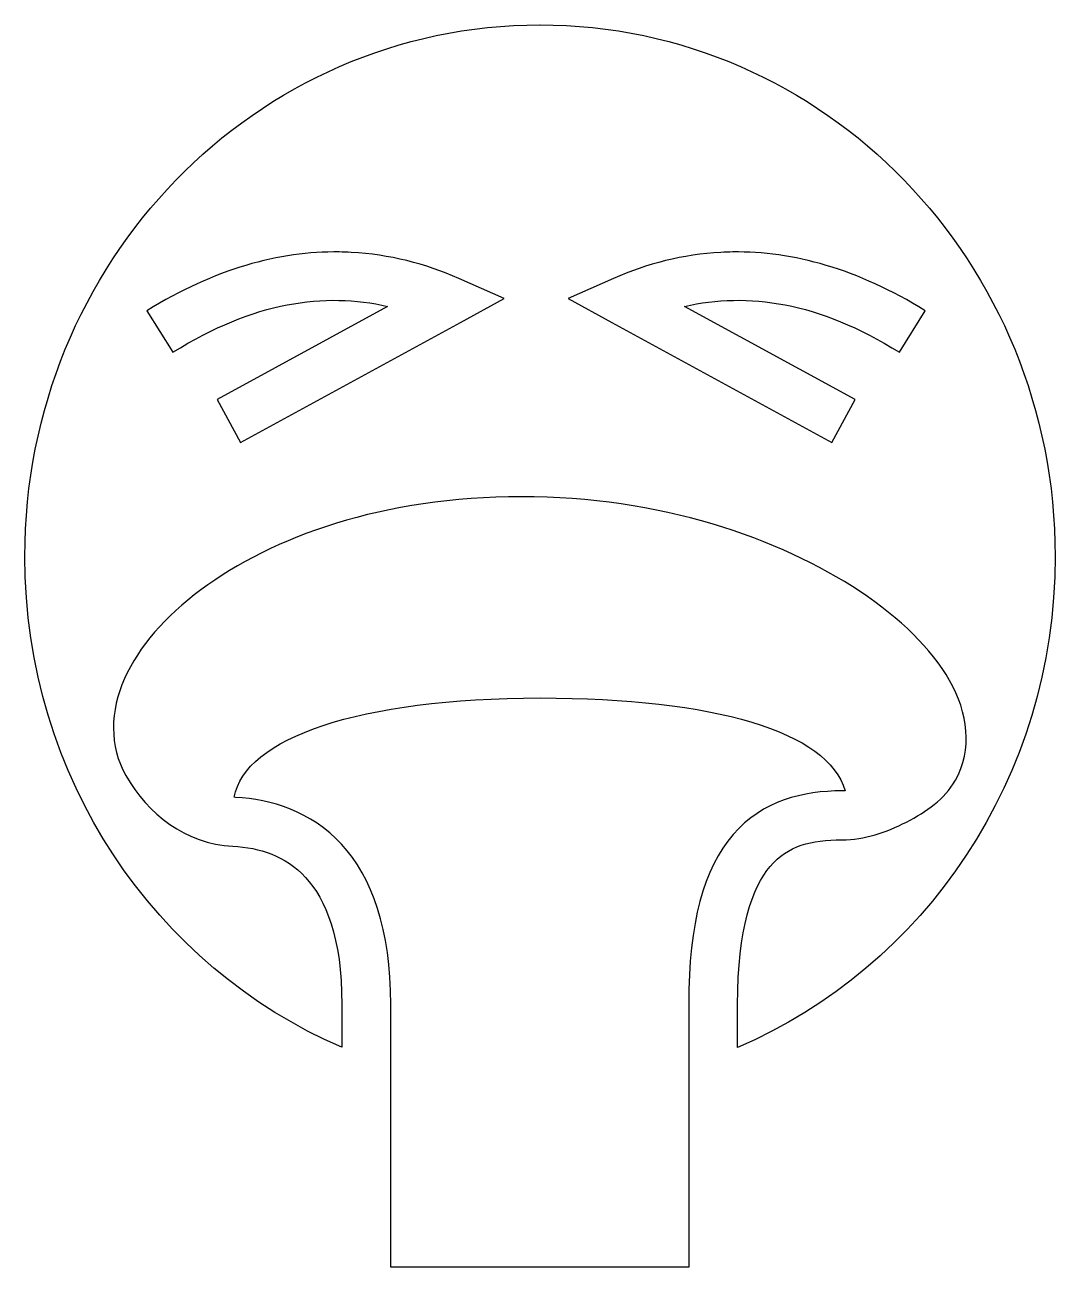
# Model space of a CAD drawing. Header units: centimetres. Extents: x -8.3 to 8.3, y -10.1 to 9.9.
import ezdxf

# ---------------------------------------------------------------- set-up
doc = ezdxf.new("R2010")
doc.units = ezdxf.units.CM
doc.header["$MEASUREMENT"] = 0
doc.layers.add('Layer 1', color=7, linetype='Continuous')

msp = doc.modelspace()

# ---------------------------------------------------------------- linework, layer by layer
at = {"layer": 'Layer 1'}
for points, knots in [([(0.01054, 9.93844), (-4.57059, 9.93844), (-8.28727, 6.11836), (-8.28727, 1.381), (-8.28727, 1.381), (-8.28727, -2.18704), (-6.17912, -5.23532), (-3.18102, -6.52288), (-3.18102, -6.52288), (-3.18102, -6.52288), (-3.18102, -5.83238), (-3.18102, -5.83238), (-3.18102, -5.83238), (-3.18102, -4.75128), (-3.44246, -4.1401), (-3.7661, -3.7885), (-3.7661, -3.7885), (-4.08974, -3.43699), (-4.50686, -3.30779), (-4.935, -3.28514), (-4.935, -3.28514), (-5.70465, -3.24424), (-6.30124, -2.76791), (-6.65988, -2.1466), (-6.65988, -2.1466), (-6.93271, -1.67411), (-6.91183, -1.10223), (-6.68231, -0.58765), (-6.68231, -0.58765), (-6.45275, -0.0732), (-6.02913, 0.41215), (-5.45143, 0.84205), (-5.45143, 0.84205), (-4.29628, 1.70185), (-2.50853, 2.34154), (-0.28855, 2.34154), (-0.28855, 2.34154), (1.93379, 2.34154), (3.86394, 1.6817), (5.16562, 0.8143), (5.16562, 0.8143), (5.81648, 0.38064), (6.31428, -0.10268), (6.60861, -0.61806), (6.60861, -0.61806), (6.90277, -1.13344), (6.98517, -1.73172), (6.70079, -2.22441), (6.70079, -2.22441), (6.52411, -2.53042), (6.23585, -2.72992), (5.9128, -2.89648), (5.9128, -2.89648), (5.58967, -3.06304), (5.23453, -3.18238), (4.87568, -3.18238), (4.87568, -3.18238), (4.37536, -3.18238), (4.00575, -3.27574), (3.71868, -3.61068), (3.71868, -3.61068), (3.43161, -3.94562), (3.19424, -4.60711), (3.19424, -5.83243), (3.19424, -5.83243), (3.19424, -5.83243), (3.19424, -6.52554), (3.19424, -6.52554), (3.19424, -6.52554), (6.19639, -5.23992), (8.30837, -2.19008), (8.30837, 1.38095), (8.30837, 1.38095), (8.30837, 6.11839), (4.59169, 9.93843), (0.01056, 9.93843), (0.01056, 9.93843), (0.01056, 9.93843), (0.01054, 9.93844), (0.01054, 9.93844)], [0, 0, 0, 0, 0.04761905, 0.04761905, 0.04761905, 0.04761905, 0.0952381, 0.0952381, 0.0952381, 0.0952381, 0.14285714, 0.14285714, 0.14285714, 0.14285714, 0.19047619, 0.19047619, 0.19047619, 0.19047619, 0.23809524, 0.23809524, 0.23809524, 0.23809524, 0.28571429, 0.28571429, 0.28571429, 0.28571429, 0.33333333, 0.33333333, 0.33333333, 0.33333333, 0.38095238, 0.38095238, 0.38095238, 0.38095238, 0.42857143, 0.42857143, 0.42857143, 0.42857143, 0.47619048, 0.47619048, 0.47619048, 0.47619048, 0.52380952, 0.52380952, 0.52380952, 0.52380952, 0.57142857, 0.57142857, 0.57142857, 0.57142857, 0.61904762, 0.61904762, 0.61904762, 0.61904762, 0.66666667, 0.66666667, 0.66666667, 0.66666667, 0.71428571, 0.71428571, 0.71428571, 0.71428571, 0.76190476, 0.76190476, 0.76190476, 0.76190476, 0.80952381, 0.80952381, 0.80952381, 0.80952381, 0.85714286, 0.85714286, 0.85714286, 0.85714286, 0.9047619, 0.9047619, 0.9047619, 0.9047619, 1, 1, 1, 1]), ([(-3.22189, 6.28172), (-3.15737, 6.28088), (-3.09328, 6.27843), (-3.02952, 6.2751), (-3.02952, 6.2751), (-2.41703, 6.2428), (-1.83659, 6.09378), (-1.29798, 5.85469), (-1.29798, 5.85469), (-1.29798, 5.85469), (-0.56805, 5.53054), (-0.56805, 5.53054), (-0.56805, 5.53054), (-0.56805, 5.53054), (-1.26905, 5.14841), (-1.26905, 5.14841), (-1.26905, 5.14841), (-1.26905, 5.14841), (-4.81377, 3.21395), (-4.81377, 3.21395), (-4.81377, 3.21395), (-4.81377, 3.21395), (-5.19067, 3.90572), (-5.19067, 3.90572), (-5.19067, 3.90572), (-5.19067, 3.90572), (-2.44317, 5.40534), (-2.44317, 5.40534), (-2.44317, 5.40534), (-3.46342, 5.63781), (-4.59036, 5.48449), (-5.90356, 4.66605), (-5.90356, 4.66605), (-5.90356, 4.66605), (-6.31997, 5.33416), (-6.31997, 5.33416), (-6.31997, 5.33416), (-5.23296, 6.01163), (-4.18931, 6.29348), (-3.22189, 6.28167), (-3.22189, 6.28167), (-3.22189, 6.28167), (-3.22189, 6.28172), (-3.22189, 6.28172)], [0, 0, 0, 0, 0.08333333, 0.08333333, 0.08333333, 0.08333333, 0.16666667, 0.16666667, 0.16666667, 0.16666667, 0.25, 0.25, 0.25, 0.25, 0.33333333, 0.33333333, 0.33333333, 0.33333333, 0.41666667, 0.41666667, 0.41666667, 0.41666667, 0.5, 0.5, 0.5, 0.5, 0.58333333, 0.58333333, 0.58333333, 0.58333333, 0.66666667, 0.66666667, 0.66666667, 0.66666667, 0.75, 0.75, 0.75, 0.75, 0.83333333, 0.83333333, 0.83333333, 0.83333333, 1, 1, 1, 1]), ([(3.11647, 6.28172), (4.08397, 6.29353), (5.12881, 6.01168), (6.21582, 5.33421), (6.21582, 5.33421), (6.21582, 5.33421), (5.79941, 4.6661), (5.79941, 4.6661), (5.79941, 4.6661), (4.4863, 5.48458), (3.35936, 5.63786), (2.33911, 5.4053), (2.33911, 5.4053), (2.33911, 5.4053), (5.08656, 3.90581), (5.08656, 3.90581), (5.08656, 3.90581), (5.08656, 3.90581), (4.70966, 3.21396), (4.70966, 3.21396), (4.70966, 3.21396), (4.70966, 3.21396), (1.16494, 5.14837), (1.16494, 5.14837), (1.16494, 5.14837), (1.16494, 5.14837), (0.46385, 5.53058), (0.46385, 5.53058), (0.46385, 5.53058), (0.46385, 5.53058), (1.1939, 5.85477), (1.1939, 5.85477), (1.1939, 5.85477), (1.73247, 6.09386), (2.3116, 6.24284), (2.92405, 6.27518), (2.92405, 6.27518), (2.98789, 6.27847), (3.05199, 6.28091), (3.11646, 6.28172), (3.11646, 6.28172), (3.11646, 6.28172), (3.11647, 6.28172), (3.11647, 6.28172)], [0, 0, 0, 0, 0.08333333, 0.08333333, 0.08333333, 0.08333333, 0.16666667, 0.16666667, 0.16666667, 0.16666667, 0.25, 0.25, 0.25, 0.25, 0.33333333, 0.33333333, 0.33333333, 0.33333333, 0.41666667, 0.41666667, 0.41666667, 0.41666667, 0.5, 0.5, 0.5, 0.5, 0.58333333, 0.58333333, 0.58333333, 0.58333333, 0.66666667, 0.66666667, 0.66666667, 0.66666667, 0.75, 0.75, 0.75, 0.75, 0.83333333, 0.83333333, 0.83333333, 0.83333333, 1, 1, 1, 1]), ([(0.01316, -0.89873), (-2.89419, -0.89873), (-4.75621, -1.54673), (-4.91387, -2.49719), (-4.91387, -2.49719), (-4.91387, -2.49719), (-4.89279, -2.49846), (-4.89279, -2.49846), (-4.89279, -2.49846), (-4.32407, -2.52857), (-3.67654, -2.72237), (-3.18634, -3.25487), (-3.18634, -3.25487), (-2.69618, -3.78732), (-2.39308, -4.62187), (-2.39308, -5.83239), (-2.39308, -5.83239), (-2.39308, -5.83239), (-2.39308, -10.06234), (-2.39308, -10.06234), (-2.39308, -10.06234), (-2.39308, -10.06234), (2.40619, -10.06233), (2.40619, -10.06233), (2.40619, -10.06233), (2.40619, -10.06233), (2.40619, -5.83234), (2.40619, -5.83234), (2.40619, -5.83234), (2.40619, -4.50827), (2.64933, -3.64762), (3.12039, -3.09804), (3.12039, -3.09804), (3.59141, -2.54842), (4.25905, -2.39426), (4.87563, -2.39426), (4.87563, -2.39426), (4.89047, -2.39426), (4.90768, -2.39299), (4.92438, -2.39173), (4.92438, -2.39173), (4.65379, -1.43814), (2.82138, -0.89865), (0.0132, -0.89865), (0.0132, -0.89865), (0.0132, -0.89865), (0.01316, -0.89873), (0.01316, -0.89873)], [0, 0, 0, 0, 0.07692308, 0.07692308, 0.07692308, 0.07692308, 0.15384615, 0.15384615, 0.15384615, 0.15384615, 0.23076923, 0.23076923, 0.23076923, 0.23076923, 0.30769231, 0.30769231, 0.30769231, 0.30769231, 0.38461538, 0.38461538, 0.38461538, 0.38461538, 0.46153846, 0.46153846, 0.46153846, 0.46153846, 0.53846154, 0.53846154, 0.53846154, 0.53846154, 0.61538462, 0.61538462, 0.61538462, 0.61538462, 0.69230769, 0.69230769, 0.69230769, 0.69230769, 0.76923077, 0.76923077, 0.76923077, 0.76923077, 0.84615385, 0.84615385, 0.84615385, 0.84615385, 1, 1, 1, 1])]:
    msp.add_open_spline(points, degree=3, knots=knots, dxfattribs=at)

doc.saveas('drawing.dxf')
